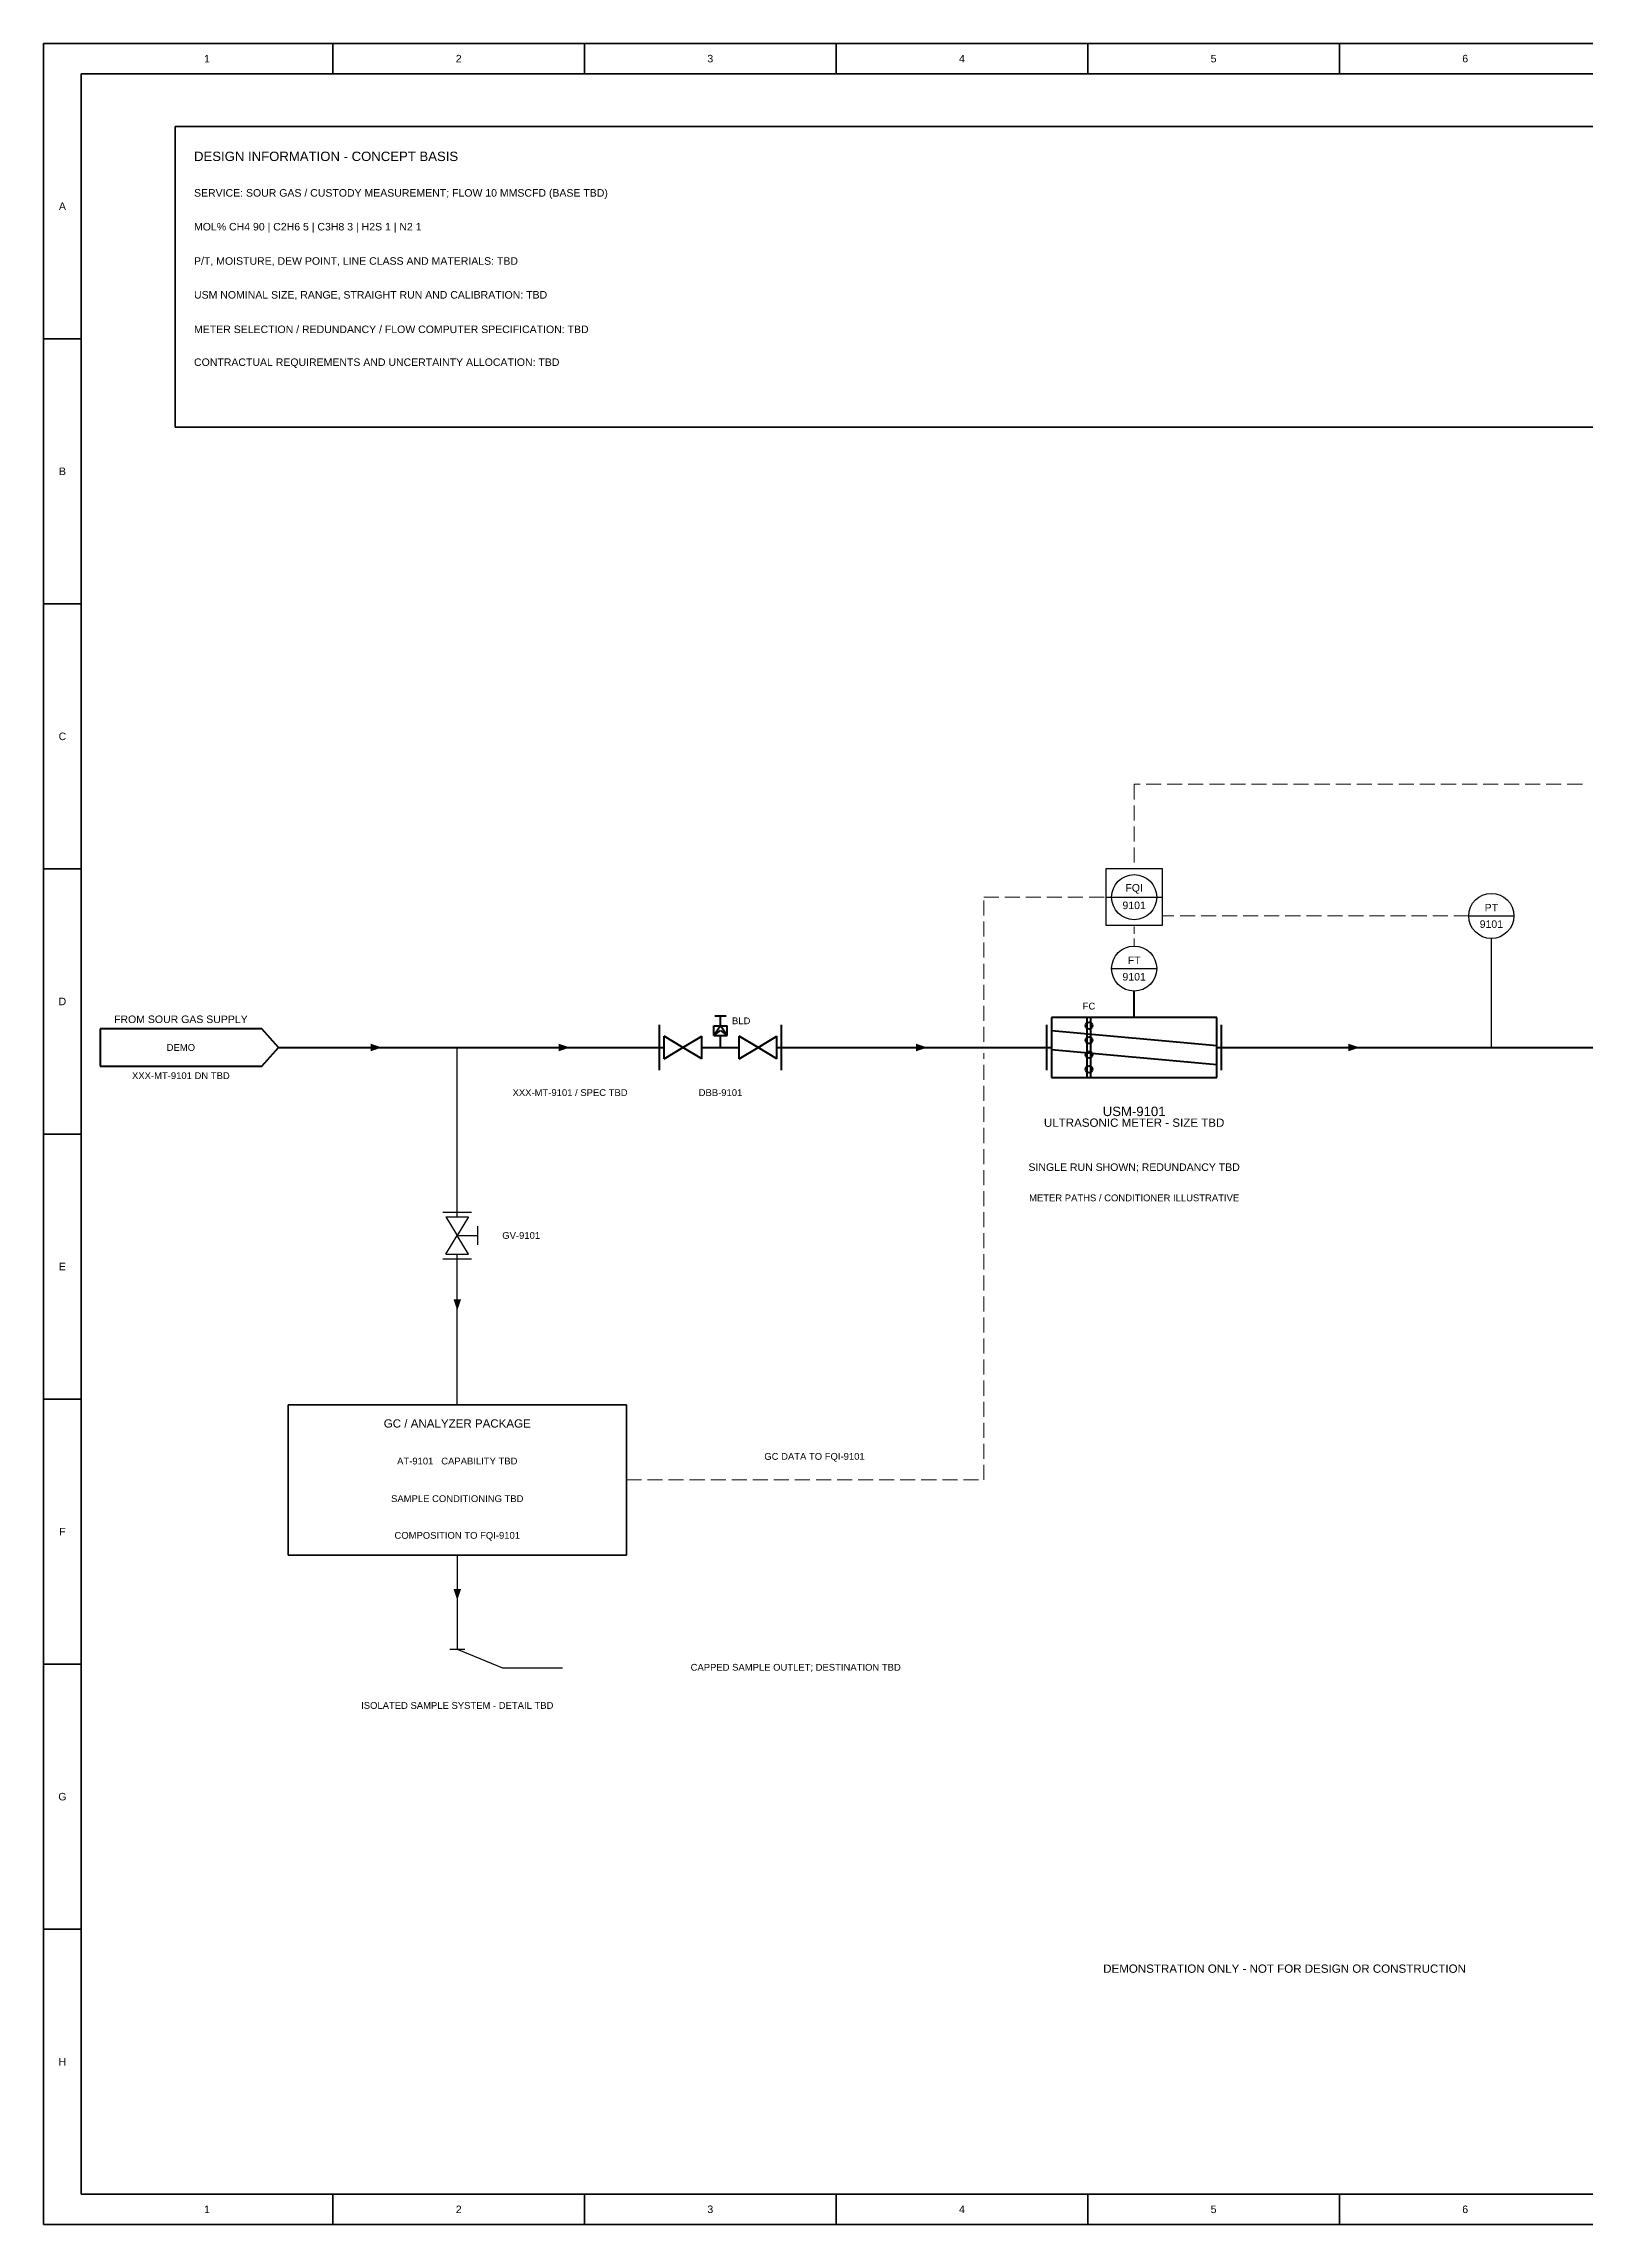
# Model space of a CAD drawing. Header units: millimetres. Extents: x 10 to 831, y 7 to 587.
# Drawn here: x 10 to 420, y 7 to 587 of the extents above; entities that cross this region are included whole.
import ezdxf

# ---------------------------------------------------------------- set-up
doc = ezdxf.new("R2010")
doc.units = ezdxf.units.MM
for name, color, linetype, lineweight in [('REF-EQUIP', 7, 'Continuous', 35), ('REF-FRAME', 7, 'Continuous', 35), ('REF-PROC', 7, 'Continuous', 50), ('REF-PROC-MINOR', 7, 'Continuous', 25), ('REF-SIG', 7, 'Continuous', 13), ('REF-SYM', 7, 'Continuous', 25), ('REF-TEXT', 7, 'Continuous', 18)]:
    doc.layers.add(name, color=color, linetype=linetype, lineweight=lineweight)
doc.styles.add('ARIAL', font='arial.ttf')

msp = doc.modelspace()

# ---------------------------------------------------------------- linework, layer by layer
at = {"layer": 'REF-EQUIP'}
for p, q in [((75, 225), (75, 185)), ((165, 225), (75, 225)), ((165, 185), (165, 225)), ((75, 185), (165, 185))]:
    msp.add_line(p, q, dxfattribs=at)
at = {"layer": 'REF-FRAME'}
for p, q in [((10, 587), (10, 7)), ((831, 587), (10, 587)), ((86.92, 579), (86.92, 587)), ((153.83, 579), (153.83, 587)), ((220.75, 579), (220.75, 587)), ((287.67, 579), (287.67, 587)), ((354.58, 579), (354.58, 587)), ((20, 579), (20, 15)), ((823, 579), (20, 579)), ((45, 565), (45, 485)), ((605, 565), (45, 565)), ((10, 508.5), (20, 508.5)), ((45, 485), (605, 485)), ((10, 438), (20, 438)), ((10, 367.5), (20, 367.5)), ((10, 297), (20, 297)), ((10, 226.5), (20, 226.5)), ((10, 156), (20, 156)), ((10, 85.5), (20, 85.5)), ((20, 15), (823, 15)), ((86.92, 7), (86.92, 15)), ((153.83, 7), (153.83, 15)), ((220.75, 7), (220.75, 15)), ((287.67, 7), (287.67, 15)), ((354.58, 7), (354.58, 15)), ((10, 7), (831, 7))]:
    msp.add_line(p, q, dxfattribs=at)
at = {"layer": 'REF-PROC'}
for p, q in [((300, 328), (300, 335)), ((25, 325), (25, 315)), ((68, 325), (25, 325)), ((72.5, 320), (68, 325)), ((173.8, 314), (173.8, 326)), ((188.2, 323.2), (188.2, 325.8)), ((188.2, 325.8), (191.8, 325.8)), ((190, 325.8), (188.2, 323.2)), ((188.5, 328.4), (191.5, 328.4)), ((190, 325.8), (190, 328.4)), ((191.8, 323.2), (190, 325.8)), ((191.8, 323.2), (191.8, 325.8)), ((206.2, 314), (206.2, 326)), ((276.8, 314), (276.8, 326)), ((278, 328), (278, 312)), ((322, 328), (278, 328)), ((287.5, 312), (287.5, 328)), ((288.5, 312), (288.5, 328)), ((322, 312), (322, 328)), ((323.2, 314), (323.2, 326)), ((68, 315), (72.5, 320)), ((72.5, 320), (175, 320)), ((175, 317), (175, 323)), ((180, 320), (175, 323)), ((175, 317), (180, 320)), ((180, 320), (185, 323)), ((185, 317), (180, 320)), ((185, 317), (185, 323)), ((185, 320), (195, 320)), ((188.2, 323.2), (190, 324.5)), ((188.2, 323.2), (191.8, 323.2)), ((190, 324.5), (191.8, 323.2)), ((190, 320), (190, 323.2)), ((195, 317), (195, 323)), ((200, 320), (195, 323)), ((195, 317), (200, 320)), ((200, 320), (205, 323)), ((205, 317), (200, 320)), ((205, 317), (205, 323)), ((205, 320), (278, 320)), ((278, 324.5), (322, 320.5)), ((278, 319.5), (322, 315.5)), ((322, 320), (510, 320)), ((25, 315), (68, 315)), ((278, 312), (322, 312))]:
    msp.add_line(p, q, dxfattribs=at)
for centre in [(288, 325.8), (288, 321.93), (288, 318.07), (288, 314.2)]:
    msp.add_circle(centre, 0.9, dxfattribs=at)
for points in [[(100, 320), (97, 321), (97, 319)], [(150, 320), (147, 321), (147, 319)], [(245, 320), (242, 321), (242, 319)], [(360, 320), (357, 321), (357, 319)]]:
    msp.add_solid(points, dxfattribs=at)
at = {"layer": 'REF-PROC-MINOR'}
for p, q in [((395, 320), (395, 349)), ((120, 275), (120, 320)), ((120, 225), (120, 265)), ((120, 185), (120, 160)), ((118, 160), (122, 160))]:
    msp.add_line(p, q, dxfattribs=at)
for points in [[(120, 250), (119, 253), (121, 253)], [(120, 173), (119, 176), (121, 176)]]:
    msp.add_solid(points, dxfattribs=at)
at = {"layer": 'REF-SIG'}
for p, q in [((300, 390), (300, 386)), ((301.6, 390), (300, 390)), ((307.2, 390), (303.2, 390)), ((312.8, 390), (308.8, 390)), ((318.4, 390), (314.4, 390)), ((324, 390), (320, 390)), ((329.6, 390), (325.6, 390)), ((335.2, 390), (331.2, 390)), ((340.8, 390), (336.8, 390)), ((346.4, 390), (342.4, 390)), ((352, 390), (348, 390)), ((357.6, 390), (353.6, 390)), ((363.2, 390), (359.2, 390)), ((368.8, 390), (364.8, 390)), ((374.4, 390), (370.4, 390)), ((380, 390), (376, 390)), ((385.6, 390), (381.6, 390)), ((391.2, 390), (387.2, 390)), ((396.8, 390), (392.8, 390)), ((402.4, 390), (398.4, 390)), ((408, 390), (404, 390)), ((413.6, 390), (409.6, 390)), ((419.2, 390), (415.2, 390)), ((300, 384.4), (300, 380.4)), ((300, 378.8), (300, 374.8)), ((300, 373.2), (300, 369.2)), ((300, 367.6), (300, 367.5)), ((260, 360), (264, 360)), ((265.6, 360), (269.6, 360)), ((271.2, 360), (275.2, 360)), ((276.8, 360), (280.8, 360)), ((282.4, 360), (286.4, 360)), ((288, 360), (292, 360)), ((260, 355.1), (260, 359.1)), ((310.6, 355), (307.5, 355)), ((316.2, 355), (312.2, 355)), ((321.8, 355), (317.8, 355)), ((327.4, 355), (323.4, 355)), ((333, 355), (329, 355)), ((338.6, 355), (334.6, 355)), ((344.2, 355), (340.2, 355)), ((349.8, 355), (345.8, 355)), ((355.4, 355), (351.4, 355)), ((361, 355), (357, 355)), ((366.6, 355), (362.6, 355)), ((372.2, 355), (368.2, 355)), ((377.8, 355), (373.8, 355)), ((383.4, 355), (379.4, 355)), ((389, 355), (385, 355)), ((260, 349.5), (260, 353.5)), ((300, 350.2), (300, 352.2)), ((300, 347), (300, 349)), ((260, 343.9), (260, 347.9)), ((260, 338.3), (260, 342.3)), ((260, 332.7), (260, 336.7)), ((260, 327.1), (260, 331.1)), ((260, 321.5), (260, 325.5)), ((260, 317), (260, 318.5)), ((260, 311.4), (260, 315.4)), ((260, 305.8), (260, 309.8)), ((260, 300.2), (260, 304.2)), ((260, 294.6), (260, 298.6)), ((260, 289), (260, 293)), ((260, 283.4), (260, 287.4)), ((260, 277.8), (260, 281.8)), ((260, 272.2), (260, 276.2)), ((260, 266.6), (260, 270.6)), ((260, 261), (260, 265)), ((260, 255.4), (260, 259.4)), ((260, 249.8), (260, 253.8)), ((260, 244.2), (260, 248.2)), ((260, 238.6), (260, 242.6)), ((260, 233), (260, 237)), ((260, 227.4), (260, 231.4)), ((260, 221.8), (260, 225.8)), ((260, 216.2), (260, 220.2)), ((260, 210.6), (260, 214.6)), ((260, 205), (260, 209)), ((165, 205), (169, 205)), ((170.6, 205), (174.6, 205)), ((176.2, 205), (180.2, 205)), ((181.8, 205), (185.8, 205)), ((187.4, 205), (191.4, 205)), ((193, 205), (197, 205)), ((198.6, 205), (202.6, 205)), ((204.2, 205), (208.2, 205)), ((209.8, 205), (213.8, 205)), ((215.4, 205), (219.4, 205)), ((221, 205), (225, 205)), ((226.6, 205), (230.6, 205)), ((232.2, 205), (236.2, 205)), ((237.8, 205), (241.8, 205)), ((243.4, 205), (247.4, 205)), ((249, 205), (253, 205)), ((254.6, 205), (258.6, 205))]:
    msp.add_line(p, q, dxfattribs=at)
at = {"layer": 'REF-SYM'}
for p, q in [((292.5, 367.5), (292.5, 352.5)), ((307.5, 367.5), (292.5, 367.5)), ((307.5, 352.5), (307.5, 367.5)), ((292.5, 360), (307.5, 360)), ((389, 355), (401, 355)), ((292.5, 352.5), (307.5, 352.5)), ((294, 341), (306, 341)), ((116.2, 276.2), (123.8, 276.2)), ((117, 275), (120, 270)), ((117, 275), (123, 275)), ((123, 275), (120, 270)), ((117, 265), (120, 270)), ((120, 270), (125.5, 270)), ((123, 265), (120, 270)), ((125.5, 267.5), (125.5, 272.5)), ((116.2, 263.8), (123.8, 263.8)), ((117, 265), (123, 265)), ((120, 160), (132, 155)), ((132, 155), (148, 155))]:
    msp.add_line(p, q, dxfattribs=at)
for centre in [(300, 360), (395, 355), (300, 341)]:
    msp.add_circle(centre, 6, dxfattribs=at)

# ---------------------------------------------------------------- texts
at = {"layer": 'REF-TEXT', "style": 'ARIAL'}
for s, insert, char_height, attachment_point in [('1', (53.46, 583), 2, 5), ('2', (120.38, 583), 2, 5), ('3', (187.29, 583), 2, 5), ('4', (254.21, 583), 2, 5), ('5', (321.12, 583), 2, 5), ('6', (388.04, 583), 2, 5), ('DESIGN INFORMATION - CONCEPT BASIS', (50, 557), 2.5, 4), ('SERVICE: SOUR GAS / CUSTODY MEASUREMENT; FLOW 10 MMSCFD (BASE TBD)', (50, 547), 2, 4), ('A', (15, 543.75), 2, 5), ('MOL% CH4 90 | C2H6 5 | C3H8 3 | H2S 1 | N2 1', (50, 538), 2, 4), ('P/T, MOISTURE, DEW POINT, LINE CLASS AND MATERIALS: TBD', (50, 529), 2, 4), ('USM NOMINAL SIZE, RANGE, STRAIGHT RUN AND CALIBRATION: TBD', (50, 520), 2, 4), ('METER SELECTION / REDUNDANCY / FLOW COMPUTER SPECIFICATION: TBD', (50, 511), 2, 4), ('CONTRACTUAL REQUIREMENTS AND UNCERTAINTY ALLOCATION: TBD', (50, 502), 2, 4), ('B', (15, 473.25), 2, 5), ('C', (15, 402.75), 2, 5), ('FQI', (300, 362.2), 2, 5), ('9101', (300, 357.8), 2, 5), ('9101', (395, 352.8), 2, 5), ('PT', (395, 357.2), 2, 5), ('FT', (300, 343.2), 2, 5), ('9101', (300, 338.8), 2, 5), ('D', (15, 332.25), 2, 5), ('FC', (288, 331), 1.8, 5), ('FROM SOUR GAS SUPPLY', (46.5, 327.5), 2, 5), ('BLD', (195.5, 327.1), 1.8, 5), ('DEMO', (46.5, 320), 1.8, 5), ('XXX-MT-9101 DN TBD', (46.5, 312.5), 1.8, 5), ('XXX-MT-9101 / SPEC TBD', (150, 308), 1.8, 5), ('DBB-9101', (190, 308), 1.8, 5), ('USM-9101', (300, 303), 2.5, 5), ('ULTRASONIC METER - SIZE TBD', (300, 300), 2.2, 5), ('SINGLE RUN SHOWN; REDUNDANCY TBD', (300, 288), 2, 5), ('METER PATHS / CONDITIONER ILLUSTRATIVE', (300, 280), 1.8, 5), ('GV-9101', (137, 270), 1.8, 5), ('E', (15, 261.75), 2, 5), ('GC / ANALYZER PACKAGE', (120, 220), 2.2, 5), ('AT-9101   CAPABILITY TBD', (120, 210), 1.8, 5), ('GC DATA TO FQI-9101', (215, 211), 1.8, 5), ('SAMPLE CONDITIONING TBD', (120, 200), 1.8, 5), ('F', (15, 191.25), 2, 5), ('COMPOSITION TO FQI-9101', (120, 190), 1.8, 5), ('CAPPED SAMPLE OUTLET; DESTINATION TBD', (210, 155), 1.8, 5), ('ISOLATED SAMPLE SYSTEM - DETAIL TBD', (120, 145), 1.8, 5), ('G', (15, 120.75), 2, 5), ('DEMONSTRATION ONLY - NOT FOR DESIGN OR CONSTRUCTION', (340, 75), 2.2, 5), ('H', (15, 50.25), 2, 5), ('1', (53.46, 11), 2, 5), ('2', (120.38, 11), 2, 5), ('3', (187.29, 11), 2, 5), ('4', (254.21, 11), 2, 5), ('5', (321.12, 11), 2, 5), ('6', (388.04, 11), 2, 5)]:
    msp.add_mtext(s, dxfattribs=dict(at, insert=insert, char_height=char_height, attachment_point=attachment_point))

doc.saveas('drawing.dxf')
